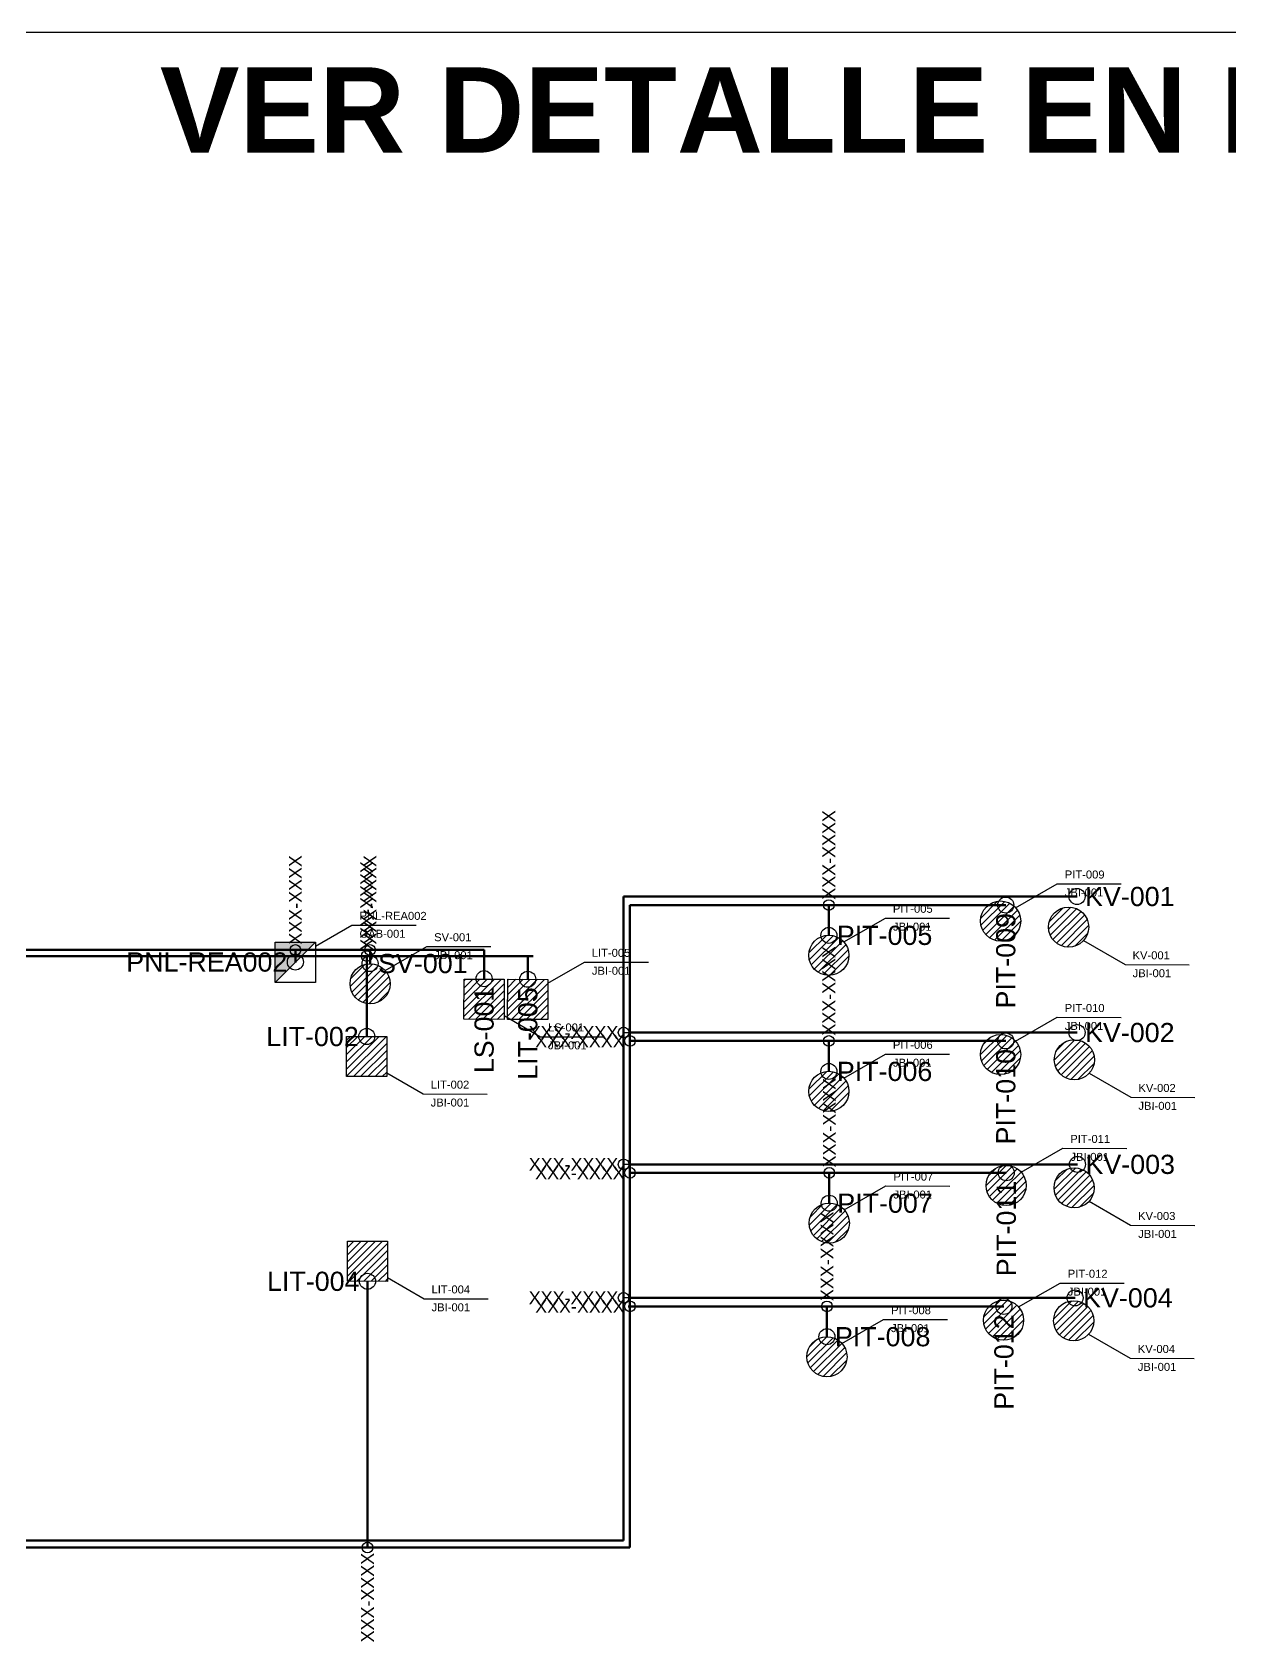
# Model space of a CAD drawing. Header units: metres. Extents: x 0 to 191, y 0 to 87.
# Drawn here: x 42.51 to 53.73, y 71.91 to 87 of the extents above; entities that cross this region are included whole.
import ezdxf
from ezdxf.enums import TextEntityAlignment as Align

# ---------------------------------------------------------------- set-up
doc = ezdxf.new("R2010")
doc.units = ezdxf.units.M
for name, color, linetype, lineweight, true_color in [('ARBOL_A ... AEREO', 1, 'Continuous', 25, 0xff0000), ('ARBOL_D ... AEREO', 5, 'Continuous', 25, 0x0000ff), ('CANALIZACIONES', 178, 'Continuous', 25, 0x000000), ('CANALIZACIONES ... ANALOGAS', 5, 'Continuous', 50, 0x0000ff), ('CANALIZACIONES ... DIGITALES', 1, 'Continuous', 50, 0xff0000), ('INST', 5, 'Continuous', 25, 0x0000ff), ('vistas', 178, 'Continuous', 25, 0x000000)]:
    doc.layers.add(name, color=color, linetype=linetype, lineweight=lineweight, true_color=true_color)
doc.styles.add('textstyle122', font='')
doc.styles.add('textstyle123', font='')
doc.styles.add('textstyle128', font='')
doc.styles.add('textstyle129', font='')
doc.styles.add('textstyle130', font='')
doc.styles.add('textstyle131', font='')
doc.styles.add('textstyle132', font='')
doc.styles.add('textstyle133', font='')
doc.styles.add('textstyle134', font='')
doc.styles.add('textstyle135', font='')
doc.styles.add('textstyle138', font='')
doc.styles.add('textstyle139', font='')
doc.styles.add('textstyle140', font='')
doc.styles.add('textstyle141', font='')
doc.styles.add('textstyle142', font='')
doc.styles.add('textstyle143', font='')
doc.styles.add('textstyle144', font='')
doc.styles.add('textstyle145', font='')
doc.styles.add('textstyle146', font='')
doc.styles.add('textstyle147', font='')
doc.styles.add('textstyle148', font='')
doc.styles.add('textstyle149', font='')
doc.styles.add('textstyle150', font='')
doc.styles.add('textstyle151', font='')
doc.styles.add('textstyle152', font='')
doc.styles.add('textstyle153', font='')
doc.styles.add('textstyle154', font='')
doc.styles.add('textstyle155', font='')
doc.styles.add('textstyle156', font='')
doc.styles.add('textstyle157', font='')
doc.styles.add('textstyle158', font='')
doc.styles.add('textstyle159', font='')
doc.styles.add('textstyle160', font='')
doc.styles.add('textstyle161', font='')
doc.styles.add('textstyle162', font='')
doc.styles.add('textstyle163', font='')
doc.styles.add('textstyle164', font='')
doc.styles.add('textstyle165', font='')
doc.styles.add('textstyle172', font='')
doc.styles.add('textstyle173', font='')
doc.styles.add('textstyle320', font='')
doc.styles.add('textstyle321', font='')
doc.styles.add('textstyle322', font='')
doc.styles.add('textstyle323', font='')
doc.styles.add('textstyle324', font='')
doc.styles.add('textstyle325', font='')
doc.styles.add('textstyle326', font='')
doc.styles.add('textstyle327', font='')
doc.styles.add('textstyle451', font='')
doc.styles.add('textstyle603', font='')
doc.styles.add('textstyle604', font='')
doc.styles.add('textstyle605', font='')
doc.styles.add('textstyle606', font='')
doc.styles.add('textstyle607', font='')
doc.styles.add('textstyle608', font='')
doc.styles.add('textstyle609', font='')
doc.styles.add('textstyle610', font='')
doc.styles.add('textstyle611', font='')
doc.styles.add('textstyle612', font='')
doc.styles.add('textstyle613', font='')
doc.styles.add('textstyle614', font='')
doc.styles.add('textstyle615', font='')
doc.styles.add('textstyle616', font='')
doc.styles.add('textstyle617', font='')
doc.styles.add('textstyle618', font='')
doc.styles.add('textstyle619', font='')
doc.styles.add('textstyle620', font='')
doc.styles.add('textstyle628', font='')
doc.styles.add('textstyle629', font='')
doc.styles.add('textstyle630', font='')
doc.styles.add('textstyle631', font='')
doc.styles.add('textstyle632', font='')
doc.styles.add('textstyle647', font='')
doc.styles.add('textstyle648', font='')
doc.styles.add('textstyle649', font='')
doc.styles.add('textstyle650', font='')
doc.styles.add('textstyle651', font='')
doc.styles.add('textstyle652', font='')
doc.styles.add('textstyle653', font='')
doc.styles.add('textstyle654', font='')
doc.styles.add('textstyle657', font='')
doc.styles.get('textstyle122').set_extended_font_data('Liberation Sans')
doc.styles.get('textstyle123').set_extended_font_data('Liberation Sans')
doc.styles.get('textstyle128').set_extended_font_data('Liberation Sans')
doc.styles.get('textstyle129').set_extended_font_data('Liberation Sans')
doc.styles.get('textstyle130').set_extended_font_data('Liberation Sans')
doc.styles.get('textstyle131').set_extended_font_data('Liberation Sans')
doc.styles.get('textstyle132').set_extended_font_data('Liberation Sans')
doc.styles.get('textstyle133').set_extended_font_data('Liberation Sans')
doc.styles.get('textstyle134').set_extended_font_data('Liberation Sans')
doc.styles.get('textstyle135').set_extended_font_data('Liberation Sans')
doc.styles.get('textstyle138').set_extended_font_data('Liberation Sans')
doc.styles.get('textstyle139').set_extended_font_data('Liberation Sans')
doc.styles.get('textstyle140').set_extended_font_data('Liberation Sans')
doc.styles.get('textstyle141').set_extended_font_data('Liberation Sans')
doc.styles.get('textstyle142').set_extended_font_data('Liberation Sans')
doc.styles.get('textstyle143').set_extended_font_data('Liberation Sans')
doc.styles.get('textstyle144').set_extended_font_data('Liberation Sans')
doc.styles.get('textstyle145').set_extended_font_data('Liberation Sans')
doc.styles.get('textstyle146').set_extended_font_data('Liberation Sans')
doc.styles.get('textstyle147').set_extended_font_data('Liberation Sans')
doc.styles.get('textstyle148').set_extended_font_data('Liberation Sans')
doc.styles.get('textstyle149').set_extended_font_data('Liberation Sans')
doc.styles.get('textstyle150').set_extended_font_data('Liberation Sans')
doc.styles.get('textstyle151').set_extended_font_data('Liberation Sans')
doc.styles.get('textstyle152').set_extended_font_data('Liberation Sans')
doc.styles.get('textstyle153').set_extended_font_data('Liberation Sans')
doc.styles.get('textstyle154').set_extended_font_data('Liberation Sans')
doc.styles.get('textstyle155').set_extended_font_data('Liberation Sans')
doc.styles.get('textstyle156').set_extended_font_data('Liberation Sans')
doc.styles.get('textstyle157').set_extended_font_data('Liberation Sans')
doc.styles.get('textstyle158').set_extended_font_data('Liberation Sans')
doc.styles.get('textstyle159').set_extended_font_data('Liberation Sans')
doc.styles.get('textstyle160').set_extended_font_data('Liberation Sans')
doc.styles.get('textstyle161').set_extended_font_data('Liberation Sans')
doc.styles.get('textstyle162').set_extended_font_data('Liberation Sans')
doc.styles.get('textstyle163').set_extended_font_data('Liberation Sans')
doc.styles.get('textstyle164').set_extended_font_data('Liberation Sans')
doc.styles.get('textstyle165').set_extended_font_data('Liberation Sans')
doc.styles.get('textstyle172').set_extended_font_data('Liberation Sans')
doc.styles.get('textstyle173').set_extended_font_data('Liberation Sans')
doc.styles.get('textstyle320').set_extended_font_data('Liberation Sans')
doc.styles.get('textstyle321').set_extended_font_data('Liberation Sans')
doc.styles.get('textstyle322').set_extended_font_data('Liberation Sans')
doc.styles.get('textstyle323').set_extended_font_data('Liberation Sans')
doc.styles.get('textstyle324').set_extended_font_data('Liberation Sans')
doc.styles.get('textstyle325').set_extended_font_data('Liberation Sans')
doc.styles.get('textstyle326').set_extended_font_data('Liberation Sans')
doc.styles.get('textstyle327').set_extended_font_data('Liberation Sans')
doc.styles.get('textstyle451').set_extended_font_data('Liberation Sans', bold=True)
doc.styles.get('textstyle603').set_extended_font_data('Liberation Sans')
doc.styles.get('textstyle604').set_extended_font_data('Liberation Sans')
doc.styles.get('textstyle605').set_extended_font_data('Liberation Sans')
doc.styles.get('textstyle606').set_extended_font_data('Liberation Sans')
doc.styles.get('textstyle607').set_extended_font_data('Liberation Sans')
doc.styles.get('textstyle608').set_extended_font_data('Liberation Sans')
doc.styles.get('textstyle609').set_extended_font_data('Liberation Sans')
doc.styles.get('textstyle610').set_extended_font_data('Liberation Sans')
doc.styles.get('textstyle611').set_extended_font_data('Liberation Sans')
doc.styles.get('textstyle612').set_extended_font_data('Liberation Sans')
doc.styles.get('textstyle613').set_extended_font_data('Liberation Sans')
doc.styles.get('textstyle614').set_extended_font_data('Liberation Sans')
doc.styles.get('textstyle615').set_extended_font_data('Liberation Sans')
doc.styles.get('textstyle616').set_extended_font_data('Liberation Sans')
doc.styles.get('textstyle617').set_extended_font_data('Liberation Sans')
doc.styles.get('textstyle618').set_extended_font_data('Liberation Sans')
doc.styles.get('textstyle619').set_extended_font_data('Liberation Sans')
doc.styles.get('textstyle620').set_extended_font_data('Liberation Sans')
doc.styles.get('textstyle628').set_extended_font_data('Liberation Sans')
doc.styles.get('textstyle629').set_extended_font_data('Liberation Sans')
doc.styles.get('textstyle630').set_extended_font_data('Liberation Sans')
doc.styles.get('textstyle631').set_extended_font_data('Liberation Sans')
doc.styles.get('textstyle632').set_extended_font_data('Liberation Sans')
doc.styles.get('textstyle647').set_extended_font_data('Liberation Sans')
doc.styles.get('textstyle648').set_extended_font_data('Liberation Sans')
doc.styles.get('textstyle649').set_extended_font_data('Liberation Sans')
doc.styles.get('textstyle650').set_extended_font_data('Liberation Sans')
doc.styles.get('textstyle651').set_extended_font_data('Liberation Sans')
doc.styles.get('textstyle652').set_extended_font_data('Liberation Sans')
doc.styles.get('textstyle653').set_extended_font_data('Liberation Sans')
doc.styles.get('textstyle654').set_extended_font_data('Liberation Sans')
doc.styles.get('textstyle657').set_extended_font_data('Liberation Sans')

# ---------------------------------------------------------------- blocks, each defined once
blk = doc.blocks.new('Inst_Elec_lin')
at = {"layer": 'INST', "transparency": 33554687}
h = blk.add_hatch(dxfattribs=at)
h.set_pattern_fill('ANSI31', color=256, scale=0.015, style=0, pattern_type=0)
edge = h.paths.add_edge_path(flags=0)
edge.add_arc((0, 0), 0.188, 0, 360)
at = {"layer": 'INST'}
for p, q in [((0.14, 0.125), (0.53, 0.35)), ((0.53, 0.35), (1.13, 0.35))]:
    blk.add_line(p, q, dxfattribs=at)
blk.add_circle((0, 0), 0.188, dxfattribs=at)
for tag, p, style in [('Tag_inst', (0.6, 0.4), 'textstyle128'), ('Inst_EL', (0.601, 0.232), 'textstyle129')]:
    blk.add_attdef(tag, p, '', height=0.075, dxfattribs=dict(at, style=style))
blk = doc.blocks.new('Inst_Elec_lin1')
at = {"layer": 'INST', "transparency": 33554687}
h = blk.add_hatch(dxfattribs=at)
h.set_pattern_fill('ANSI31', color=256, scale=0.015, style=0, pattern_type=0)
edge = h.paths.add_edge_path(flags=0)
edge.add_arc((0, 0), 0.188, 0, 360)
at = {"layer": 'INST'}
for p, q in [((0.14, -0.125), (0.53, -0.35)), ((0.53, -0.35), (1.13, -0.35))]:
    blk.add_line(p, q, dxfattribs=at)
blk.add_circle((0, 0), 0.188, dxfattribs=at)
for tag, p, style in [('Tag_inst', (0.6, -0.3), 'textstyle130'), ('Inst_EL', (0.601, -0.468), 'textstyle131')]:
    blk.add_attdef(tag, p, '', height=0.075, dxfattribs=dict(at, style=style))
blk = doc.blocks.new('Inst_Elec_sop1')
at = {"layer": 'INST', "transparency": 33554687}
h = blk.add_hatch(dxfattribs=at)
h.set_pattern_fill('ANSI31', color=256, scale=0.015, style=0, pattern_type=0)
h.paths.add_polyline_path([(-0.188, -0.188), (-0.188, 0.188), (0.188, 0.188), (0.188, -0.188)], flags=0)
at = {"layer": 'INST'}
for p, q in [((-0.188, 0.188), (0.188, 0.188)), ((-0.188, -0.188), (-0.188, 0.188)), ((0.188, 0.188), (0.188, -0.188)), ((0.188, -0.188), (-0.188, -0.188)), ((0.188, -0.152), (0.53, -0.35)), ((0.53, -0.35), (1.13, -0.35))]:
    blk.add_line(p, q, dxfattribs=at)
for tag, p, style in [('Tag_inst', (0.6, -0.3), 'textstyle134'), ('Inst_EL', (0.601, -0.468), 'textstyle135')]:
    blk.add_attdef(tag, p, '', height=0.075, dxfattribs=dict(at, style=style))
blk = doc.blocks.new('disp')
at = {"layer": 'INST', "transparency": 33554687}
blk.add_hatch(color=256, dxfattribs=at).paths.add_polyline_path([(-0.188, -0.188), (0.188, 0.188), (-0.188, 0.188)], flags=0)
at = {"layer": 'INST'}
for p, q in [((0.188, 0.152), (0.53, 0.35)), ((0.53, 0.35), (1.13, 0.35)), ((-0.188, 0.188), (0.188, 0.188)), ((-0.188, -0.188), (-0.188, 0.188)), ((-0.188, -0.188), (0.188, 0.188)), ((0.188, 0.188), (0.188, -0.188)), ((0.188, -0.188), (-0.188, -0.188))]:
    blk.add_line(p, q, dxfattribs=at)
for tag, p, style in [('Tag_inst', (0.6, 0.4), 'textstyle122'), ('Inst_EL', (0.601, 0.232), 'textstyle123')]:
    blk.add_attdef(tag, p, '', height=0.075, dxfattribs=dict(at, style=style))
blk = doc.blocks.new('Inst_Elec_sop')
at = {"layer": 'INST', "transparency": 33554687}
h = blk.add_hatch(dxfattribs=at)
h.set_pattern_fill('ANSI31', color=256, scale=0.015, style=0, pattern_type=0)
h.paths.add_polyline_path([(-0.188, -0.188), (-0.188, 0.188), (0.188, 0.188), (0.188, -0.188)], flags=0)
at = {"layer": 'INST'}
for p, q in [((0.188, 0.152), (0.53, 0.35)), ((0.53, 0.35), (1.13, 0.35)), ((-0.188, 0.188), (0.188, 0.188)), ((-0.188, -0.188), (-0.188, 0.188)), ((0.188, 0.188), (0.188, -0.188)), ((0.188, -0.188), (-0.188, -0.188))]:
    blk.add_line(p, q, dxfattribs=at)
for tag, p, style in [('Tag_inst', (0.6, 0.4), 'textstyle132'), ('Inst_EL', (0.601, 0.232), 'textstyle133')]:
    blk.add_attdef(tag, p, '', height=0.075, dxfattribs=dict(at, style=style))
blk = doc.blocks.new('NODO2')
at = {"layer": 'CANALIZACIONES'}
blk.add_circle((0, 0), 0.05, dxfattribs=at)
at = {"layer": 'CANALIZACIONES', "style": 'textstyle139'}
blk.add_attdef('dest', text='', height=0.12, dxfattribs=at).set_placement((-0.05, 0), align=Align.MIDDLE_RIGHT)
blk = doc.blocks.new('NODO1')
at = {"layer": 'CANALIZACIONES'}
blk.add_circle((0, 0), 0.05, dxfattribs=at)
at = {"layer": 'CANALIZACIONES', "style": 'textstyle138'}
blk.add_attdef('dest', text='', height=0.12, dxfattribs=at).set_placement((0.05, 0), align=Align.MIDDLE_LEFT)

msp = doc.modelspace()

# ---------------------------------------------------------------- linework, layer by layer
at = {"layer": 'ARBOL_A ... AEREO', "flags": 128}
msp.add_lwpolyline([(49.971, 78.537), (49.971, 78.821)], dxfattribs=at)
at = {"layer": 'ARBOL_A ... AEREO'}
for points in [[(45.642, 78.343), (39.128, 78.343)], [(48.108, 77.547), (49.971, 77.547)], [(48.108, 77.547), (48.108, 76.312)], [(48.108, 76.312), (49.975, 76.312)], [(48.108, 76.312), (48.108, 75.06)], [(48.108, 75.06), (48.108, 72.8), (45.649, 72.8)], [(48.108, 75.06), (49.953, 75.06)], [(45.649, 72.8), (39.068, 72.8)]]:
    msp.add_lwpolyline(points, dxfattribs=at)
for points in [[(49.971, 78.821, 0), (48.108, 78.821, -3.67), (48.108, 77.547, 0)], [(51.628, 78.821, -0.005), (49.971, 78.821, 0)], [(47.15, 78.125, 3.67), (47.15, 78.343, 0), (45.642, 78.343, 0)], [(45.642, 78.343, 0), (45.642, 77.589, 3.67)], [(49.971, 77.547, 0), (49.971, 77.262, 3.67)], [(49.971, 77.547, 0), (51.628, 77.547, 3.665)], [(49.975, 76.312, 0), (49.975, 76.027, 3.67)], [(49.975, 76.312, 0), (51.633, 76.312, 3.665)], [(45.649, 72.8, 0), (45.649, 75.295, 3.67)], [(49.953, 75.06, 0), (49.953, 74.776, 3.67)], [(49.953, 75.06, 0), (51.611, 75.06, 3.665)]]:
    msp.add_polyline3d(points, dxfattribs=at)
at = {"layer": 'ARBOL_D ... AEREO'}
for points in [[(40.709, 78.4), (44.973, 78.4)], [(44.973, 78.4), (45.673, 78.4)], [(48.048, 76.391), (48.048, 77.626)], [(48.048, 77.626), (52.296, 77.626)], [(48.048, 75.14), (48.048, 76.391)], [(52.3, 76.391), (48.048, 76.391)], [(35.856, 75.696), (35.856, 72.866), (48.048, 72.866), (48.048, 75.14)], [(52.278, 75.14), (48.048, 75.14)]]:
    msp.add_lwpolyline(points, dxfattribs=at)
for points in [[(48.048, 77.626, 0), (48.048, 78.901, 0), (52.296, 78.901, -3.67)], [(44.973, 78.4, 0), (44.973, 78.287, 3.595)], [(45.673, 78.273, 3.595), (45.673, 78.4, 0)], [(45.673, 78.4, 0), (46.741, 78.4, 0), (46.741, 78.131, 3.595)]]:
    msp.add_polyline3d(points, dxfattribs=at)
at = {"layer": 'CANALIZACIONES ... ANALOGAS'}
for p, q in [((51.628, 78.821, -0.005), (48.108, 78.821, -3.67)), ((48.108, 78.821, -3.67), (48.108, 72.8)), ((49.971, 78.537), (49.971, 78.818, -3.67)), ((47.2, 78.343), (35.8, 78.343)), ((45.642, 77.589, 3.67), (45.642, 78.343)), ((47.15, 78.125, 3.67), (47.15, 78.343)), ((51.628, 77.547, 3.665), (48.108, 77.547)), ((49.971, 77.262, 3.67), (49.971, 77.543)), ((51.633, 76.312, 3.665), (48.113, 76.312)), ((49.975, 76.027, 3.67), (49.975, 76.308)), ((45.649, 75.295, 3.67), (45.649, 72.8)), ((51.611, 75.06, 3.665), (48.091, 75.06)), ((49.953, 74.776, 3.67), (49.953, 75.057)), ((48.108, 72.8), (35.8, 72.8))]:
    msp.add_line(p, q, dxfattribs=at)
at = {"layer": 'CANALIZACIONES ... DIGITALES'}
for p, q in [((48.108, 78.901, -3.67), (48.048, 78.901)), ((48.048, 78.901), (48.048, 72.866)), ((52.296, 78.901, -3.67), (48.108, 78.901, -3.67)), ((46.741, 78.4), (35.856, 78.4)), ((44.973, 78.284, 3.67), (44.973, 78.4)), ((45.673, 78.27, 3.67), (45.673, 78.4)), ((46.741, 78.126, 3.67), (46.741, 78.4)), ((52.296, 77.626), (48.108, 77.626)), ((52.3, 76.391), (48.113, 76.391)), ((52.278, 75.14), (48.091, 75.14)), ((48.048, 72.866), (35.856, 72.866))]:
    msp.add_line(p, q, dxfattribs=at)
at = {"layer": 'vistas', "color": 16, "ltscale": 0.0001, "true_color": 0x800000}
msp.add_lwpolyline([(31, 87), (71, 87), (71, 57), (31, 57), (31, 87)], dxfattribs=at)

# ---------------------------------------------------------------- block references
at = {"layer": 'CANALIZACIONES'}
ref = msp.add_blockref('NODO1', (49.971, 78.821), dxfattribs=dict(at, rotation=90))
ref.add_attrib('dest', 'XXX-XXXX', dxfattribs={"height": 0.12, "rotation": 90, "style": 'textstyle647'}).set_placement((49.971, 78.871), align=Align.MIDDLE_LEFT)
ref = msp.add_blockref('NODO1', (44.973, 78.4), dxfattribs=dict(at, rotation=90))
ref.add_attrib('dest', 'XXX-XXXX', dxfattribs={"height": 0.12, "rotation": 90, "style": 'textstyle628'}).set_placement((44.973, 78.45), align=Align.MIDDLE_LEFT)
ref = msp.add_blockref('NODO1', (45.673, 78.4), dxfattribs=dict(at, rotation=90))
ref.add_attrib('dest', 'XXX-XXXX', dxfattribs={"height": 0.12, "rotation": 90, "style": 'textstyle629'}).set_placement((45.673, 78.45), align=Align.MIDDLE_LEFT)
ref = msp.add_blockref('NODO1', (45.642, 78.343), dxfattribs=dict(at, rotation=90))
ref.add_attrib('dest', 'XXX-XXXX', dxfattribs={"height": 0.12, "rotation": 90, "style": 'textstyle657'}).set_placement((45.642, 78.393), align=Align.MIDDLE_LEFT)
ref = msp.add_blockref('NODO1', (52.296, 78.901, -3.67), dxfattribs=dict(at, xscale=1.5, yscale=1.5))
ref.add_attrib('dest', 'KV-001', dxfattribs={"height": 0.18, "style": 'textstyle610'}).set_placement((52.371, 78.901, -3.67), align=Align.MIDDLE_LEFT)
ref = msp.add_blockref('NODO2', (51.628, 78.821, -0.005), dxfattribs=dict(at, xscale=1.5, yscale=1.5, rotation=90))
ref.add_attrib('dest', 'PIT-009', dxfattribs={"height": 0.18, "rotation": 90, "style": 'textstyle611'}).set_placement((51.628, 78.746, -0.005), align=Align.MIDDLE_RIGHT)
ref = msp.add_blockref('NODO1', (49.971, 78.537), dxfattribs=dict(at, xscale=1.5, yscale=1.5))
ref.add_attrib('dest', 'PIT-005', dxfattribs={"height": 0.18, "style": 'textstyle609'}).set_placement((50.046, 78.537), align=Align.MIDDLE_LEFT)
ref = msp.add_blockref('NODO2', (44.973, 78.287, 3.595), dxfattribs=dict(at, xscale=1.5, yscale=1.5))
ref.add_attrib('dest', 'PNL-REA002', dxfattribs={"height": 0.18, "style": 'textstyle603'}).set_placement((44.898, 78.287, 3.595), align=Align.MIDDLE_RIGHT)
ref = msp.add_blockref('NODO1', (45.673, 78.273, 3.595), dxfattribs=dict(at, xscale=1.5, yscale=1.5))
ref.add_attrib('dest', 'SV-001', dxfattribs={"height": 0.18, "style": 'textstyle607'}).set_placement((45.748, 78.273, 3.595), align=Align.MIDDLE_LEFT)
ref = msp.add_blockref('NODO1', (49.971, 77.547), dxfattribs=dict(at, rotation=90))
ref.add_attrib('dest', 'XXX-XXXX', dxfattribs={"height": 0.12, "rotation": 90, "style": 'textstyle649'}).set_placement((49.971, 77.597), align=Align.MIDDLE_LEFT)
ref = msp.add_blockref('NODO2', (46.741, 78.131, 3.595), dxfattribs=dict(at, xscale=1.5, yscale=1.5, rotation=90))
ref.add_attrib('dest', 'LS-001', dxfattribs={"height": 0.18, "rotation": 90, "style": 'textstyle605'}).set_placement((46.741, 78.056, 3.595), align=Align.MIDDLE_RIGHT)
ref = msp.add_blockref('NODO2', (47.15, 78.125, 3.67), dxfattribs=dict(at, xscale=1.5, yscale=1.5, rotation=90))
ref.add_attrib('dest', 'LIT-005', dxfattribs={"height": 0.18, "rotation": 90, "style": 'textstyle606'}).set_placement((47.15, 78.05, 3.67), align=Align.MIDDLE_RIGHT)
ref = msp.add_blockref('NODO2', (45.642, 77.589, 3.67), dxfattribs=dict(at, xscale=1.5, yscale=1.5))
ref.add_attrib('dest', 'LIT-002', dxfattribs={"height": 0.18, "style": 'textstyle604'}).set_placement((45.567, 77.589, 3.67), align=Align.MIDDLE_RIGHT)
ref = msp.add_blockref('NODO2', (48.048, 77.626), dxfattribs=at)
ref.add_attrib('dest', 'XXX-XXXX', dxfattribs={"height": 0.12, "style": 'textstyle632'}).set_placement((47.998, 77.626), align=Align.MIDDLE_RIGHT)
ref = msp.add_blockref('NODO2', (48.108, 77.547), dxfattribs=at)
ref.add_attrib('dest', 'XXX-XXXX', dxfattribs={"height": 0.12, "style": 'textstyle648'}).set_placement((48.058, 77.547), align=Align.MIDDLE_RIGHT)
ref = msp.add_blockref('NODO2', (51.628, 77.547, 3.665), dxfattribs=dict(at, xscale=1.5, yscale=1.5, rotation=90))
ref.add_attrib('dest', 'PIT-010', dxfattribs={"height": 0.18, "rotation": 90, "style": 'textstyle612'}).set_placement((51.628, 77.472, 3.665), align=Align.MIDDLE_RIGHT)
ref = msp.add_blockref('NODO1', (52.296, 77.626), dxfattribs=dict(at, xscale=1.5, yscale=1.5))
ref.add_attrib('dest', 'KV-002', dxfattribs={"height": 0.18, "style": 'textstyle615'}).set_placement((52.371, 77.626), align=Align.MIDDLE_LEFT)
ref = msp.add_blockref('NODO1', (49.971, 77.262, 3.67), dxfattribs=dict(at, xscale=1.5, yscale=1.5))
ref.add_attrib('dest', 'PIT-006', dxfattribs={"height": 0.18, "style": 'textstyle616'}).set_placement((50.046, 77.262, 3.67), align=Align.MIDDLE_LEFT)
ref = msp.add_blockref('NODO1', (49.975, 76.312), dxfattribs=dict(at, rotation=90))
ref.add_attrib('dest', 'XXX-XXXX', dxfattribs={"height": 0.12, "rotation": 90, "style": 'textstyle651'}).set_placement((49.975, 76.362), align=Align.MIDDLE_LEFT)
ref = msp.add_blockref('NODO2', (48.048, 76.391), dxfattribs=at)
ref.add_attrib('dest', 'XXX-XXXX', dxfattribs={"height": 0.12, "style": 'textstyle631'}).set_placement((47.998, 76.391), align=Align.MIDDLE_RIGHT)
ref = msp.add_blockref('NODO2', (48.108, 76.312), dxfattribs=at)
ref.add_attrib('dest', 'XXX-XXXX', dxfattribs={"height": 0.12, "style": 'textstyle650'}).set_placement((48.058, 76.312), align=Align.MIDDLE_RIGHT)
ref = msp.add_blockref('NODO2', (51.633, 76.312, 3.665), dxfattribs=dict(at, xscale=1.5, yscale=1.5, rotation=90))
ref.add_attrib('dest', 'PIT-011', dxfattribs={"height": 0.18, "rotation": 90, "style": 'textstyle613'}).set_placement((51.633, 76.237, 3.665), align=Align.MIDDLE_RIGHT)
ref = msp.add_blockref('NODO1', (52.3, 76.391), dxfattribs=dict(at, xscale=1.5, yscale=1.5))
ref.add_attrib('dest', 'KV-003', dxfattribs={"height": 0.18, "style": 'textstyle618'}).set_placement((52.375, 76.391), align=Align.MIDDLE_LEFT)
ref = msp.add_blockref('NODO1', (49.975, 76.027, 3.67), dxfattribs=dict(at, xscale=1.5, yscale=1.5))
ref.add_attrib('dest', 'PIT-007', dxfattribs={"height": 0.18, "style": 'textstyle617'}).set_placement((50.05, 76.027, 3.67), align=Align.MIDDLE_LEFT)
ref = msp.add_blockref('NODO1', (49.953, 75.06), dxfattribs=dict(at, rotation=90))
ref.add_attrib('dest', 'XXX-XXXX', dxfattribs={"height": 0.12, "rotation": 90, "style": 'textstyle653'}).set_placement((49.953, 75.11), align=Align.MIDDLE_LEFT)
ref = msp.add_blockref('NODO2', (45.649, 75.295, 3.67), dxfattribs=dict(at, xscale=1.5, yscale=1.5))
ref.add_attrib('dest', 'LIT-004', dxfattribs={"height": 0.18, "style": 'textstyle608'}).set_placement((45.574, 75.295, 3.67), align=Align.MIDDLE_RIGHT)
ref = msp.add_blockref('NODO2', (48.048, 75.14), dxfattribs=at)
ref.add_attrib('dest', 'XXX-XXXX', dxfattribs={"height": 0.12, "style": 'textstyle630'}).set_placement((47.998, 75.14), align=Align.MIDDLE_RIGHT)
ref = msp.add_blockref('NODO1', (52.278, 75.14), dxfattribs=dict(at, xscale=1.5, yscale=1.5))
ref.add_attrib('dest', 'KV-004', dxfattribs={"height": 0.18, "style": 'textstyle619'}).set_placement((52.353, 75.14), align=Align.MIDDLE_LEFT)
ref = msp.add_blockref('NODO2', (48.108, 75.06), dxfattribs=at)
ref.add_attrib('dest', 'XXX-XXXX', dxfattribs={"height": 0.12, "style": 'textstyle652'}).set_placement((48.058, 75.06), align=Align.MIDDLE_RIGHT)
ref = msp.add_blockref('NODO2', (51.611, 75.06, 3.665), dxfattribs=dict(at, xscale=1.5, yscale=1.5, rotation=90))
ref.add_attrib('dest', 'PIT-012', dxfattribs={"height": 0.18, "rotation": 90, "style": 'textstyle614'}).set_placement((51.611, 74.985, 3.665), align=Align.MIDDLE_RIGHT)
ref = msp.add_blockref('NODO1', (49.953, 74.776, 3.67), dxfattribs=dict(at, xscale=1.5, yscale=1.5))
ref.add_attrib('dest', 'PIT-008', dxfattribs={"height": 0.18, "style": 'textstyle620'}).set_placement((50.028, 74.776, 3.67), align=Align.MIDDLE_LEFT)
ref = msp.add_blockref('NODO2', (45.649, 72.8), dxfattribs=dict(at, rotation=90))
ref.add_attrib('dest', 'XXX-XXXX', dxfattribs={"height": 0.12, "rotation": 90, "style": 'textstyle654'}).set_placement((45.649, 72.75), align=Align.MIDDLE_RIGHT)
at = {"layer": 'INST'}
ref = msp.add_blockref('Inst_Elec_lin', (51.58, 78.671), dxfattribs=dict(at, rotation=359.8934955871075))
ref.add_attrib('Tag_inst', 'PIT-009', (52.181, 79.07), dxfattribs={"height": 0.075, "rotation": 359.8935, "style": 'textstyle140'})
ref.add_attrib('Inst_EL', 'JBI-001', (52.181, 78.902), dxfattribs={"height": 0.075, "rotation": 359.8935, "style": 'textstyle141'})
ref = msp.add_blockref('Inst_Elec_lin', (49.971, 78.35), dxfattribs=dict(at, rotation=359.8934955871075))
ref.add_attrib('Tag_inst', 'PIT-005', (50.571, 78.749), dxfattribs={"height": 0.075, "rotation": 359.8935, "style": 'textstyle320'})
ref.add_attrib('Inst_EL', 'JBI-001', (50.572, 78.581), dxfattribs={"height": 0.075, "rotation": 359.8935, "style": 'textstyle321'})
ref = msp.add_blockref('Inst_Elec_lin1', (52.217, 78.614), dxfattribs=dict(at, rotation=359.8934955871075))
ref.add_attrib('Tag_inst', 'KV-001', (52.816, 78.313), dxfattribs={"height": 0.075, "rotation": 359.8935, "style": 'textstyle322'})
ref.add_attrib('Inst_EL', 'JBI-001', (52.817, 78.145), dxfattribs={"height": 0.075, "rotation": 359.8935, "style": 'textstyle323'})
ref = msp.add_blockref('disp', (44.973, 78.284, 3.67), dxfattribs=dict(at, rotation=359.8934955871075))
ref.add_attrib('Tag_inst', 'PNL-REA002', (45.574, 78.683, 3.67), dxfattribs={"height": 0.075, "rotation": 359.8935, "style": 'textstyle172'})
ref.add_attrib('Inst_EL', 'GAB-001', (45.574, 78.515, 3.67), dxfattribs={"height": 0.075, "rotation": 359.8935, "style": 'textstyle173'})
ref = msp.add_blockref('Inst_Elec_lin', (45.673, 78.083, 3.67), dxfattribs=dict(at, rotation=359.8934955871075))
ref.add_attrib('Tag_inst', 'SV-001', (46.273, 78.482, 3.67), dxfattribs={"height": 0.075, "rotation": 359.8935, "style": 'textstyle164'})
ref.add_attrib('Inst_EL', 'JBI-001', (46.274, 78.314, 3.67), dxfattribs={"height": 0.075, "rotation": 359.8935, "style": 'textstyle165'})
ref = msp.add_blockref('Inst_Elec_sop', (47.15, 77.937, 3.67), dxfattribs=dict(at, rotation=359.8934955871075))
ref.add_attrib('Tag_inst', 'LIT-005', (47.75, 78.336, 3.67), dxfattribs={"height": 0.075, "rotation": 359.8935, "style": 'textstyle324'})
ref.add_attrib('Inst_EL', 'JBI-001', (47.751, 78.168, 3.67), dxfattribs={"height": 0.075, "rotation": 359.8935, "style": 'textstyle325'})
ref = msp.add_blockref('Inst_Elec_sop1', (46.741, 77.938, 3.67), dxfattribs=dict(at, rotation=359.8934955871075))
ref.add_attrib('Tag_inst', 'LS-001', (47.34, 77.637, 3.67), dxfattribs={"height": 0.075, "rotation": 359.8935, "style": 'textstyle162'})
ref.add_attrib('Inst_EL', 'JBI-001', (47.341, 77.469, 3.67), dxfattribs={"height": 0.075, "rotation": 359.8935, "style": 'textstyle163'})
ref = msp.add_blockref('Inst_Elec_lin', (51.58, 77.42, 3.67), dxfattribs=dict(at, rotation=359.8934955871075))
ref.add_attrib('Tag_inst', 'PIT-010', (52.181, 77.819, 3.67), dxfattribs={"height": 0.075, "rotation": 359.8935, "style": 'textstyle144'})
ref.add_attrib('Inst_EL', 'JBI-001', (52.181, 77.651, 3.67), dxfattribs={"height": 0.075, "rotation": 359.8935, "style": 'textstyle145'})
ref = msp.add_blockref('Inst_Elec_sop1', (45.641, 77.402, 3.67), dxfattribs=dict(at, rotation=359.8934955871075))
ref.add_attrib('Tag_inst', 'LIT-002', (46.241, 77.101, 3.67), dxfattribs={"height": 0.075, "rotation": 359.8935, "style": 'textstyle326'})
ref.add_attrib('Inst_EL', 'JBI-001', (46.241, 76.933, 3.67), dxfattribs={"height": 0.075, "rotation": 359.8935, "style": 'textstyle327'})
ref = msp.add_blockref('Inst_Elec_lin', (49.971, 77.075, 3.67), dxfattribs=dict(at, rotation=359.8934955871075))
ref.add_attrib('Tag_inst', 'PIT-006', (50.571, 77.474, 3.67), dxfattribs={"height": 0.075, "rotation": 359.8935, "style": 'textstyle142'})
ref.add_attrib('Inst_EL', 'JBI-001', (50.572, 77.306, 3.67), dxfattribs={"height": 0.075, "rotation": 359.8935, "style": 'textstyle143'})
ref = msp.add_blockref('Inst_Elec_lin1', (52.271, 77.371, 3.67), dxfattribs=dict(at, rotation=359.8934955871075))
ref.add_attrib('Tag_inst', 'KV-002', (52.871, 77.07, 3.67), dxfattribs={"height": 0.075, "rotation": 359.8935, "style": 'textstyle154'})
ref.add_attrib('Inst_EL', 'JBI-001', (52.871, 76.902, 3.67), dxfattribs={"height": 0.075, "rotation": 359.8935, "style": 'textstyle155'})
ref = msp.add_blockref('Inst_Elec_lin', (51.632, 76.193, 3.67), dxfattribs=dict(at, rotation=359.8934955871075))
ref.add_attrib('Tag_inst', 'PIT-011', (52.233, 76.592, 3.67), dxfattribs={"height": 0.075, "rotation": 359.8935, "style": 'textstyle148'})
ref.add_attrib('Inst_EL', 'JBI-001', (52.234, 76.424, 3.67), dxfattribs={"height": 0.075, "rotation": 359.8935, "style": 'textstyle149'})
ref = msp.add_blockref('Inst_Elec_lin', (49.975, 75.84, 3.67), dxfattribs=dict(at, rotation=359.8934955871075))
ref.add_attrib('Tag_inst', 'PIT-007', (50.576, 76.239, 3.67), dxfattribs={"height": 0.075, "rotation": 359.8935, "style": 'textstyle146'})
ref.add_attrib('Inst_EL', 'JBI-001', (50.576, 76.071, 3.67), dxfattribs={"height": 0.075, "rotation": 359.8935, "style": 'textstyle147'})
ref = msp.add_blockref('Inst_Elec_lin1', (52.269, 76.171, 3.67), dxfattribs=dict(at, rotation=359.8934955871075))
ref.add_attrib('Tag_inst', 'KV-003', (52.868, 75.87, 3.67), dxfattribs={"height": 0.075, "rotation": 359.8935, "style": 'textstyle156'})
ref.add_attrib('Inst_EL', 'JBI-001', (52.869, 75.702, 3.67), dxfattribs={"height": 0.075, "rotation": 359.8935, "style": 'textstyle157'})
ref = msp.add_blockref('Inst_Elec_sop1', (45.649, 75.483, 3.67), dxfattribs=dict(at, rotation=359.8934955871075))
ref.add_attrib('Tag_inst', 'LIT-004', (46.249, 75.182, 3.67), dxfattribs={"height": 0.075, "rotation": 359.8935, "style": 'textstyle160'})
ref.add_attrib('Inst_EL', 'JBI-001', (46.249, 75.014, 3.67), dxfattribs={"height": 0.075, "rotation": 359.8935, "style": 'textstyle161'})
ref = msp.add_blockref('Inst_Elec_lin', (51.608, 74.93, 3.67), dxfattribs=dict(at, rotation=359.8934955871075))
ref.add_attrib('Tag_inst', 'PIT-012', (52.209, 75.329, 3.67), dxfattribs={"height": 0.075, "rotation": 359.8935, "style": 'textstyle152'})
ref.add_attrib('Inst_EL', 'JBI-001', (52.209, 75.161, 3.67), dxfattribs={"height": 0.075, "rotation": 359.8935, "style": 'textstyle153'})
ref = msp.add_blockref('Inst_Elec_lin', (49.953, 74.588, 3.67), dxfattribs=dict(at, rotation=359.8934955871075))
ref.add_attrib('Tag_inst', 'PIT-008', (50.554, 74.987, 3.67), dxfattribs={"height": 0.075, "rotation": 359.8935, "style": 'textstyle150'})
ref.add_attrib('Inst_EL', 'JBI-001', (50.554, 74.819, 3.67), dxfattribs={"height": 0.075, "rotation": 359.8935, "style": 'textstyle151'})
ref = msp.add_blockref('Inst_Elec_lin1', (52.265, 74.925, 3.67), dxfattribs=dict(at, rotation=359.8934955871075))
ref.add_attrib('Tag_inst', 'KV-004', (52.865, 74.624, 3.67), dxfattribs={"height": 0.075, "rotation": 359.8935, "style": 'textstyle158'})
ref.add_attrib('Inst_EL', 'JBI-001', (52.865, 74.456, 3.67), dxfattribs={"height": 0.075, "rotation": 359.8935, "style": 'textstyle159'})

# ---------------------------------------------------------------- texts
at = {"layer": 'vistas', "color": 16, "true_color": 0x800000, "style": 'textstyle451'}
msp.add_text('VER DETALLE EN HOJA 02', height=0.8, dxfattribs=at).set_placement((51, 86.671), align=Align.TOP_CENTER)

doc.saveas('drawing.dxf')
